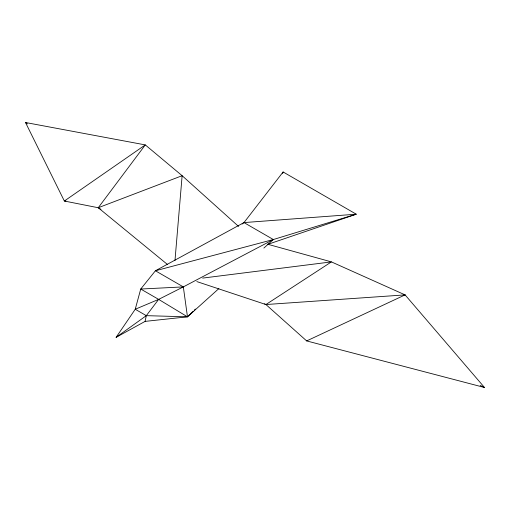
<?xml version="1.0" encoding="UTF-8"?>
<svg xmlns="http://www.w3.org/2000/svg" width="510" height="510" viewBox="0 0 510 510"><rect width="100%" height="100%" fill="white"/><g stroke="black" fill="none" stroke-linecap="round" stroke-linejoin="round"><path stroke-width="0.76" d="M174.981 260.476L182.134 175.701L145.293 144.904L25.5 122.502L64.349 201.023L98.245 207.736L100.967 209.387M267.667 244.405L356.26 214.194L243.978 222.583L155.41 270.772L140.728 289.042L135.233 309.258L116.108 337.339L145.089 321.389L146.313 315.658L158.642 299.383L183.332 286.894L273.341 239.534L356.26 214.194L283.114 171.966L243.978 222.583L242.11 224.056M282.623 173.476L283.114 171.966M167.446 264.46L98.245 207.736L145.293 144.904L64.349 201.023L65.924 200.94M193.175 311.278L187.476 316.825L145.089 321.389M194.31 310.169L195.451 309.06M218.866 288.577L187.476 316.825L146.313 315.658L135.233 309.258L158.642 299.383L187.476 316.825L183.332 286.894L155.41 270.772L273.341 239.534L243.978 222.583M263.868 248.064L273.341 239.534L271.243 240.669M116.108 337.339L146.313 315.658M196.828 281.584L265.92 304.54L331.417 261.891L405.08 294.888L484.5 387.498L306.663 340.922L265.92 304.54L264.505 303.813M306.663 340.922L405.08 294.888L265.92 304.54M98.245 207.736L182.134 175.701L238.578 226.427M202.668 278.097L331.417 261.891L267.425 244.169M403.506 295.041L405.08 294.888M183.332 286.894L140.728 289.042L158.642 299.383M480.21 385.433L484.5 387.498M25.5 122.502L27.419 123.917"/></g></svg>
